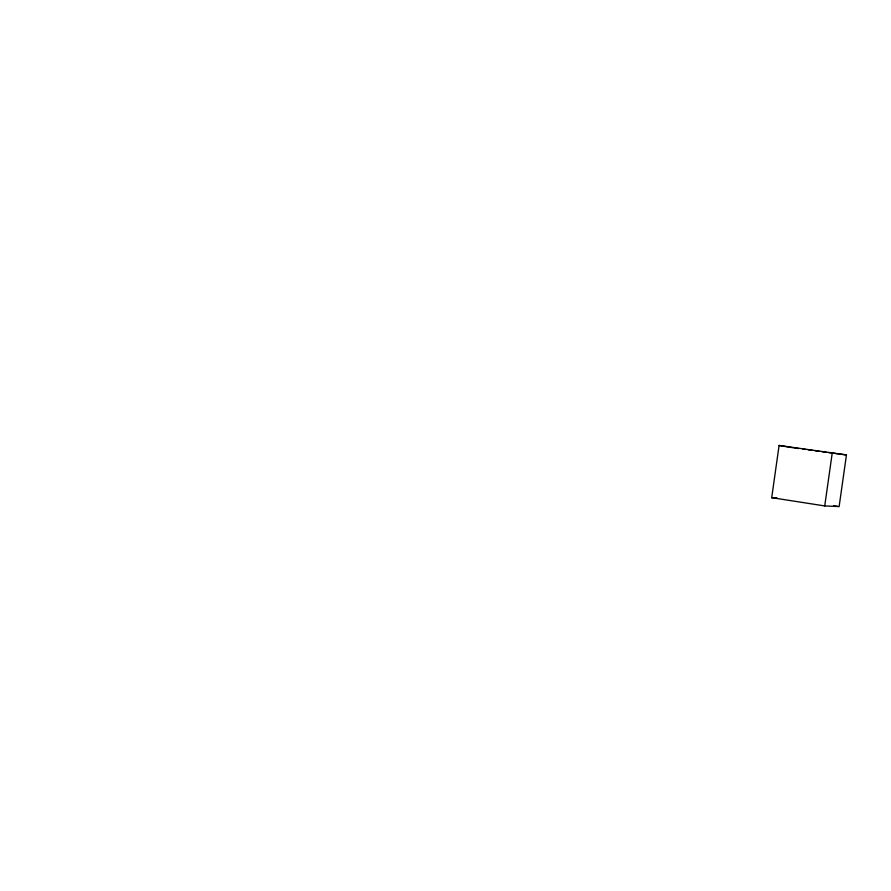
<?xml version="1.0" encoding="UTF-8"?>
<svg xmlns="http://www.w3.org/2000/svg" width="891" height="891" viewBox="0 0 891 891"><rect width="100%" height="100%" fill="white"/><g stroke="black" fill="none" stroke-linecap="round" stroke-linejoin="round"><path stroke-width="1.34" d="M771.706 497.668L779.09 445.467L846.45 454.945L839.122 506.589L824.732 505.932L771.706 497.668L776.952 497.969M824.732 505.932L832.294 452.595M794.605 447.995L798.704 448.541M802.791 449.086L805.52 449.454M808.248 449.821L812.347 450.367M815.076 450.735L819.163 451.28M821.892 451.648L825.99 452.205M828.719 452.561L846.45 454.945M833.686 505.743L837.763 506.378M779.09 445.467L793.313 447.783"/></g></svg>
